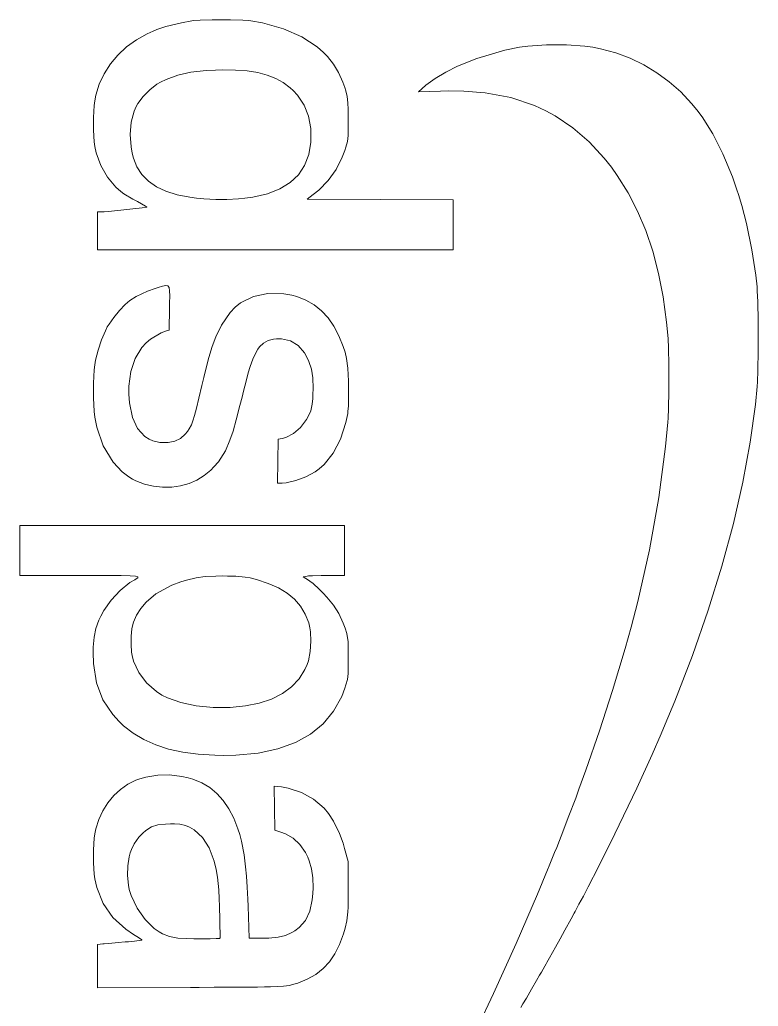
# Model space of a CAD drawing. Header units: millimetres. Extents: x 0 to 610, y 0 to 514.
# Drawn here: x 34.1 to 57.03, y 202.87 to 233.52 of the extents above; entities that cross this region are included whole.
import ezdxf

# ---------------------------------------------------------------- set-up
doc = ezdxf.new("R2010")
doc.units = ezdxf.units.MM
doc.header["$LTSCALE"] = 0.05
doc.layers.get('0').update_dxf_attribs({"plot": 0})
doc.layers.add('ETCH', color=5, linetype='Continuous', lineweight=0)

# ---------------------------------------------------------------- blocks, each defined once
blk = doc.blocks.new('nordspace')
for p, q in [((841.568663, 653.673265), (865.039809, 658.508682)), ((865.039809, 658.508682), (888.005112, 662.04996)), ((888.005112, 662.04996), (898.5, 663.170881)), ((898.5, 663.170881), (902.235679, 663.445229)), ((902.235679, 663.445229), (911.687317, 663.885131)), ((911.687317, 663.885131), (929.388105, 664.272613)), ((929.388105, 664.272613), (955.569416, 664.279741)), ((955.569416, 664.279741), (973.810072, 663.902045)), ((973.810072, 663.902045), (983.878701, 663.467457)), ((983.878701, 663.467457), (988, 663.195249)), ((988, 663.195249), (1004.294008, 661.696013)), ((1004.294008, 661.696013), (1038.298244, 657.143148)), ((1038.298244, 657.143148), (1074.019583, 650.564237)), ((815.408995, 646.610636), (825.169634, 649.513923)), ((825.169634, 649.513923), (841.568663, 653.673265)), ((1074.019583, 650.564237), (1111.252595, 642.015057)), ((778.651344, 632.377349), (799.461438, 640.973388)), ((799.461438, 640.973388), (811, 645.144536)), ((811, 645.144536), (815.408995, 646.610636)), ((1111.252595, 642.015057), (1149.79185, 631.551383)), ((760.742463, 623.381966), (778.651344, 632.377349)), ((1149.79185, 631.551383), (1189.431916, 619.22899)), ((745.589005, 613.914009), (760.742463, 623.381966)), ((739, 608.979931), (745.589005, 613.914009)), ((1189.431916, 619.22899), (1229.967365, 605.103655)), ((723.089997, 594.564607), (733.422715, 604.336474)), ((733.422715, 604.336474), (739, 608.979931)), ((1229.967365, 605.103655), (1271.192765, 589.231154)), ((713.85473, 584.148871), (723.089997, 594.564607)), ((1271.192765, 589.231154), (1292, 580.657146)), ((705.718891, 573.092553), (713.85473, 584.148871)), ((907.50108, 578.69214), (886.286215, 574.563862)), ((930.127972, 581.797409), (907.50108, 578.69214)), ((942, 582.976175), (930.127972, 581.797409)), ((945.179435, 583.208449), (942, 582.976175)), ((953.3553, 583.578812), (945.179435, 583.208449)), ((968.849068, 583.899432), (953.3553, 583.578812)), ((991.861647, 583.889922), (968.849068, 583.899432)), ((1007.824202, 583.556302), (991.861647, 583.889922)), ((1016.535823, 583.178961), (1007.824202, 583.556302)), ((1020.050106, 582.943921), (1016.535823, 583.178961)), ((1042.212063, 580.89562), (1020.050106, 582.943921)), ((1088.062222, 574.876162), (1042.212063, 580.89562)), ((1292, 580.657146), (1300.701891, 576.950381)), ((698.684455, 561.398938), (705.718891, 573.092553)), ((866.390344, 569.381341), (847.720435, 563.113343)), ((886.286215, 574.563862), (866.390344, 569.381341)), ((1134.934414, 566.474468), (1088.062222, 574.876162)), ((1300.701891, 576.950381), (1319.327076, 568.777175)), ((1319.327076, 568.777175), (1349.351069, 555.079459)), ((692.753399, 549.071311), (698.684455, 561.398938)), ((847.720435, 563.113343), (830.183455, 555.728635)), ((1181.61309, 555.90842), (1134.934414, 566.474468)), ((830.183455, 555.728635), (813.686374, 547.195983)), ((1204.5, 549.881852), (1181.61309, 555.90842)), ((1349.351069, 555.079459), (1390.568912, 535.423342)), ((687.927698, 536.112957), (692.753399, 549.071311)), ((813.686374, 547.195983), (798.136157, 537.484154)), ((1223.786353, 544.450975), (1204.5, 549.881852)), ((1261.46373, 533.223062), (1223.786353, 544.450975)), ((684.209331, 522.527162), (687.927698, 536.112957)), ((798.136157, 537.484154), (790.68705, 532.176288)), ((1297.956702, 521.503927), (1261.46373, 533.223062)), ((1390.568912, 535.423342), (1420.114667, 520.713218)), ((782.567951, 525.808904), (767.881435, 512.23037)), ((790.68705, 532.176288), (782.567951, 525.808904)), ((681.7218, 508.445067), (682.766014, 515.5)), ((682.766014, 515.5), (684.209331, 522.527162)), ((1333.276515, 509.28996), (1297.956702, 521.503927)), ((1420.114667, 520.713218), (1438.193295, 511.382974)), ((680.527904, 491.866313), (681.7218, 508.445067)), ((767.881435, 512.23037), (755.25135, 497.512279)), ((1350.5, 502.996285), (1333.276515, 509.28996)), ((1438.193295, 511.382974), (1446.553587, 506.953062)), ((1446.553587, 506.953062), (1453.928241, 503.005775)), ((755.25135, 497.512279), (744.662724, 481.63718)), ((1358.335911, 500.062487), (1350.5, 502.996285)), ((1375.831405, 493.427538), (1358.335911, 500.062487)), ((1453.928241, 503.005775), (1460.5, 499.48781)), ((1460.5, 499.48781), (1462.082861, 498.632465)), ((1462.082861, 498.632465), (1467.019287, 495.931019)), ((680.52683, 473.921769), (680.527904, 491.866313)), ((1388.759294, 488.467586), (1375.831405, 493.427538)), ((1396.433518, 485.496168), (1388.759294, 488.467586)), ((1467.019287, 495.931019), (1477.343359, 490.232827)), ((1477.343359, 490.232827), (1485, 485.982914)), ((744.662724, 481.63718), (740.129279, 473.260301)), ((1402.82204, 482.996684), (1396.433518, 485.496168)), ((1407.4704, 481.143786), (1402.82204, 482.996684)), ((1409, 480.514386), (1407.4704, 481.143786)), ((1411.80625, 479.343615), (1409, 480.514386)), ((1419.265625, 476.265633), (1411.80625, 479.343615)), ((1485, 485.982914), (1492.498828, 481.811249)), ((1492.498828, 481.811249), (1502.096924, 476.47302)), ((681.718717, 456.922705), (680.52683, 473.921769)), ((740.129279, 473.260301), (735.382042, 462.967894)), ((1423, 474.737529), (1419.265625, 476.265633)), ((1444.955237, 465.658415), (1423, 474.737529)), ((1502.096924, 476.47302), (1506.318896, 474.125824)), ((1506.318896, 474.125824), (1507.5, 473.469684)), ((1507.5, 473.469684), (1509.546289, 472.321479)), ((1509.546289, 472.321479), (1515.007617, 469.207123)), ((735.382042, 462.967894), (728.156249, 441.639985)), ((1489.189538, 446.602506), (1444.955237, 465.658415)), ((1515.007617, 469.207123), (1517.75, 467.624558)), ((1517.75, 467.624558), (1522.658101, 464.777923)), ((1522.658101, 464.777923), (1530.18679, 460.408858)), ((682.762064, 449.5), (681.718717, 456.922705)), ((1530.18679, 460.408858), (1538.279533, 455.701767)), ((1538.279533, 455.701767), (1543.5, 452.656038)), ((685.41121, 436.470663), (682.762064, 449.5)), ((1534.117854, 426.230781), (1489.189538, 446.602506)), ((1543.5, 452.656038), (1546.724609, 450.769918)), ((692.847376, 411.22878), (685.41121, 436.470663)), ((728.156249, 441.639985), (723.803946, 418.516806)), ((1580.054879, 404.400548), (1534.117854, 426.230781)), ((723.803946, 418.516806), (722.316138, 399.415546)), ((699.979453, 393.753283), (692.847376, 411.22878)), ((705.324297, 383.149209), (699.979453, 393.753283)), ((722.316138, 399.415546), (722.127595, 385.617556)), ((711.047705, 373.601762), (705.324297, 383.149209)), ((722.127595, 385.617556), (722.265804, 378.354163)), ((819.75719, 324.327794), (820.014379, 390)), ((820.014379, 390), (842.50719, 390)), ((842.50719, 390), (865, 390)), ((865, 390), (865, 230)), ((717.069504, 365.29919), (711.047705, 373.601762)), ((722.265804, 378.354163), (722.834489, 358.735489)), ((720.167244, 361.67356), (717.069504, 365.29919)), ((722.834489, 358.735489), (720.167244, 361.67356)), ((819.5, 258.655587), (819.75719, 324.327794)), ((719, 292.304719), (722.123478, 293.310837)), ((722.123478, 293.310837), (727.203777, 294.62796)), ((727.203777, 294.62796), (732.785816, 295.246072)), ((732.785816, 295.246072), (738.786711, 295.415379)), ((738.786711, 295.415379), (744.229903, 295.45219)), ((744.229903, 295.45219), (747.5, 295.460591)), ((747.5, 295.460591), (750.794054, 295.466066)), ((750.794054, 295.466066), (756.259902, 295.453559)), ((756.259902, 295.453559), (762.238534, 295.312409)), ((762.238534, 295.312409), (767.705188, 294.717271)), ((767.705188, 294.717271), (772.599124, 293.407759)), ((772.599124, 293.407759), (775.611995, 292.400123)), ((957.26398, 292.600839), (962.77702, 294.029181)), ((962.77702, 294.029181), (971.471038, 295.187022)), ((971.471038, 295.187022), (977.631695, 295.500449)), ((977.631695, 295.500449), (982.919042, 295.66673)), ((982.919042, 295.66673), (986, 295.746177)), ((986, 295.746177), (990.72634, 295.840841)), ((990.72634, 295.840841), (998.926242, 295.868262)), ((998.926242, 295.868262), (1005.510329, 295.678234)), ((1005.510329, 295.678234), (1010.54406, 295.268869)), ((1010.54406, 295.268869), (1012.5, 294.981344)), ((1012.5, 294.981344), (1020.596108, 293.259513)), ((1020.596108, 293.259513), (1035.469539, 288.413475)), ((1205.5, 292.694417), (1210.381876, 294.266694)), ((1210.381876, 294.266694), (1217.84527, 295.315824)), ((1217.84527, 295.315824), (1223.627595, 295.460061)), ((1223.627595, 295.460061), (1228.864792, 295.480809)), ((1228.864792, 295.480809), (1232, 295.47927)), ((1232, 295.47927), (1235.171782, 295.473991)), ((1235.171782, 295.473991), (1240.456847, 295.442099)), ((1240.456847, 295.442099), (1246.289346, 295.27946)), ((1246.289346, 295.27946), (1251.698393, 294.676195)), ((1251.698393, 294.676195), (1256.557215, 293.3909)), ((1256.557215, 293.3909), (1259.515162, 292.410532)), ((1403.640259, 292.207307), (1415.5, 295.5)), ((1415.5, 295.5), (1440, 295.5)), ((1440, 295.5), (1444.205782, 295.498406)), ((1444.205782, 295.498406), (1451.203222, 295.474011)), ((1451.203222, 295.474011), (1456.632758, 295.395475)), ((1456.632758, 295.395475), (1460.875505, 295.231755)), ((1460.875505, 295.231755), (1468.791238, 294.246069)), ((1468.791238, 294.246069), (1475.5, 292.608576)), ((698.053934, 282.318357), (705.540962, 286.82928)), ((705.540962, 286.82928), (714.117426, 290.591994)), ((714.117426, 290.591994), (719, 292.304719)), ((775.611995, 292.400123), (781.673738, 290.111569)), ((781.673738, 290.111569), (792.807993, 284.500577)), ((792.807993, 284.500577), (802.696359, 277.459028)), ((933.819943, 282.646235), (942.375322, 287.15773)), ((942.375322, 287.15773), (952.025845, 290.961931)), ((952.025845, 290.961931), (957.26398, 292.600839)), ((1035.469539, 288.413475), (1048.205669, 281.891639)), ((1113, 146), (1113, 292)), ((1113, 292), (1135.5, 292)), ((1135.5, 292), (1158, 292)), ((1158, 292), (1158.011006, 277.25)), ((1184.803702, 282.218514), (1192.471417, 287.003389)), ((1192.471417, 287.003389), (1200.894254, 290.958584)), ((1200.894254, 290.958584), (1205.5, 292.694417)), ((1259.515162, 292.410532), (1266.872102, 289.580905)), ((1266.872102, 289.580905), (1280.143085, 282.351945)), ((1379.171879, 282.238611), (1390.279131, 287.750053)), ((1390.279131, 287.750053), (1398.844778, 290.796245)), ((1398.844778, 290.796245), (1403.640259, 292.207307)), ((1475.5, 292.608576), (1480.679055, 291.127679)), ((1480.679055, 291.127679), (1490.136483, 287.670471)), ((1490.136483, 287.670471), (1498.442653, 283.506586)), ((687.565452, 273.365452), (691.061767, 276.700995)), ((691.061767, 276.700995), (698.053934, 282.318357)), ((802.696359, 277.459028), (811.426537, 268.924469)), ((919.966524, 271.475205), (926.352685, 277.420906)), ((926.352685, 277.420906), (933.819943, 282.646235)), ((1048.205669, 281.891639), (1058.349794, 273.926845)), ((1158.011006, 277.25), (1158.065332, 271.219902)), ((1173.939884, 273), (1177.535407, 276.381993)), ((1177.535407, 276.381993), (1184.803702, 282.218514)), ((1280.143085, 282.351945), (1291.496246, 273.019168)), ((1367.586249, 273.736587), (1372.288476, 277.639113)), ((1372.288476, 277.639113), (1379.171879, 282.238611)), ((1498.442653, 283.506586), (1505.657144, 278.580676)), ((1505.657144, 278.580676), (1511.839536, 272.837393)), ((673.401333, 253.89609), (682.414109, 267.618933)), ((682.414109, 267.618933), (687.565452, 273.365452)), ((811.426537, 268.924469), (815.384713, 264.077794)), ((914.654437, 264.802594), (919.966524, 271.475205)), ((1058.349794, 273.926845), (1062.30776, 269.476103)), ((1062.30776, 269.476103), (1064.830378, 265.867974)), ((1158.065332, 271.219902), (1158.300436, 263.33136)), ((1165.458832, 263.818299), (1170.351429, 269.317753)), ((1170.351429, 269.317753), (1173.939884, 273)), ((1291.496246, 273.019168), (1300.938829, 261.569525)), ((1359.435705, 264.368506), (1367.586249, 273.736587)), ((1511.839536, 272.837393), (1517.04941, 266.221389)), ((744.813616, 259.814226), (734.927403, 255.867369)), ((755.934817, 261.745689), (744.813616, 259.814226)), ((762.039901, 261.988131), (755.934817, 261.745689)), ((768.138727, 261.762402), (762.039901, 261.988131)), ((779.315436, 259.910927), (768.138727, 261.762402)), ((789.128451, 256.195324), (779.315436, 259.910927)), ((815.384713, 264.077794), (819.5, 258.655587)), ((910.409401, 257.396534), (914.654437, 264.802594)), ((962.187894, 258.569894), (957.90427, 256.104022)), ((965.467299, 260.076515), (962.187894, 258.569894)), ((972.457302, 262.304156), (965.467299, 260.076515)), ((980.417135, 263.545937), (972.457302, 262.304156)), ((989.820681, 263.875785), (980.417135, 263.545937)), ((995.211936, 263.721837), (989.820681, 263.875785)), ((998.768119, 263.542654), (995.211936, 263.721837)), ((1004.088734, 263.085149), (998.768119, 263.542654)), ((1009.84497, 261.697517), (1004.088734, 263.085149)), ((1013.952985, 259.952102), (1009.84497, 261.697517)), ((1017.831986, 257.887583), (1013.952985, 259.952102)), ((1024.851459, 252.577108), (1017.831986, 257.887583)), ((1064.830378, 265.867974), (1069.350065, 257.438474)), ((1069.350065, 257.438474), (1072.799937, 248.362324)), ((1158.300436, 263.33136), (1158.5287, 259.732933)), ((1158.5287, 259.732933), (1158.65635, 258.660636)), ((1158.65635, 258.660636), (1159.290688, 254.821273)), ((1159.290688, 254.821273), (1162.300126, 259.660636)), ((1162.300126, 259.660636), (1163.080805, 260.806249)), ((1163.080805, 260.806249), (1165.458832, 263.818299)), ((1200.861461, 259.906369), (1192.93879, 256.846185)), ((1205.145444, 261.018465), (1200.861461, 259.906369)), ((1208.778945, 261.613282), (1205.145444, 261.018465)), ((1217.340492, 261.971735), (1208.778945, 261.613282)), ((1226.487736, 261.305061), (1217.340492, 261.971735)), ((1234.852247, 259.712994), (1226.487736, 261.305061)), ((1238.313341, 258.601105), (1234.852247, 259.712994)), ((1242.834385, 256.596884), (1238.313341, 258.601105)), ((1300.938829, 261.569525), (1308.47808, 247.989965)), ((1353.24314, 253.422115), (1359.435705, 264.368506)), ((1411.652677, 259.068501), (1407.366491, 256.936934)), ((1414.948115, 260.394693), (1411.652677, 259.068501)), ((1422.140823, 262.393007), (1414.948115, 260.394693)), ((1430.207195, 263.52926), (1422.140823, 262.393007)), ((1439.232701, 263.815492), (1430.207195, 263.52926)), ((1444.131838, 263.643613), (1439.232701, 263.815492)), ((1450.073308, 263.11677), (1444.131838, 263.643613)), ((1460.252326, 260.896921), (1450.073308, 263.11677)), ((1468.444932, 256.985903), (1460.252326, 260.896921)), ((1517.04941, 266.221389), (1521.346345, 258.677315)), ((1521.346345, 258.677315), (1524.789921, 250.149824)), ((666.196935, 237.402777), (673.401333, 253.89609)), ((726.015814, 249.801175), (721.844142, 245.940844)), ((734.927403, 255.867369), (726.015814, 249.801175)), ((797.574844, 250.618667), (789.128451, 256.195324)), ((804.651691, 243.184032), (797.574844, 250.618667)), ((906.027206, 244.897922), (907.224394, 249.250485)), ((907.224394, 249.250485), (910.409401, 257.396534)), ((951.193454, 250.352803), (946.949433, 243.495297)), ((957.90427, 256.104022), (951.193454, 250.352803)), ((1030.436653, 246.204355), (1024.851459, 252.577108)), ((1185.850189, 252.639783), (1179.564067, 247.24929)), ((1192.93879, 256.846185), (1185.850189, 252.639783)), ((1251.090739, 251.364472), (1242.834385, 256.596884)), ((1258.270806, 244.556832), (1251.090739, 251.364472)), ((1349.351872, 241.504285), (1353.24314, 253.422115)), ((1400.094582, 251.984698), (1394.477882, 246.030181)), ((1407.366491, 256.936934), (1400.094582, 251.984698)), ((1474.993705, 251.220173), (1468.444932, 256.985903)), ((1477.758711, 247.590685), (1474.993705, 251.220173)), ((1524.789921, 250.149824), (1526.210318, 245.5)), ((719.261592, 243.146462), (714.703278, 237.064337)), ((721.844142, 245.940844), (719.261592, 243.146462)), ((810.356063, 233.894491), (804.651691, 243.184032)), ((904.663568, 237.544285), (906.027206, 244.897922)), ((946.949433, 243.495297), (945.162068, 235.515124)), ((1034.048076, 239.384887), (1030.436653, 246.204355)), ((1072.799937, 248.362324), (1074.737094, 239.804728)), ((1074.737094, 239.804728), (1075, 236.084516)), ((1174.048834, 240.63683), (1169.272901, 232.764529)), ((1179.564067, 247.24929), (1174.048834, 240.63683)), ((1264.340214, 236.242046), (1258.270806, 244.556832)), ((1308.47808, 247.989965), (1314.121244, 232.267439)), ((1348.37651, 235.370727), (1349.351872, 241.504285)), ((1394.477882, 246.030181), (1390.421902, 238.97321)), ((1479.475203, 244.821726), (1477.758711, 247.590685)), ((1482.037793, 239.078758), (1479.475203, 244.821726)), ((1526.210318, 245.5), (1526.935249, 242.683608)), ((1526.935249, 242.683608), (1527.705754, 237.401033)), ((660.907112, 218.382113), (666.196935, 237.402777)), ((714.703278, 237.064337), (710.935367, 230.253931)), ((814.685035, 222.75312), (810.356063, 233.894491)), ((904.340763, 223.290781), (904.663568, 237.544285)), ((945.162068, 235.515124), (945.186464, 231.098917)), ((945.186464, 231.098917), (945.50649, 228.305631)), ((1034.945031, 236), (1034.048076, 239.384887)), ((1035.53252, 232.5), (1034.945031, 236)), ((1055.26626, 232.22886), (1035.53252, 232.5)), ((1075, 231.95772), (1055.26626, 232.22886)), ((1075, 236.084516), (1075, 231.95772)), ((1169.272901, 232.764529), (1165.204678, 223.594512)), ((1269.264591, 226.488196), (1264.340214, 236.242046)), ((1314.121244, 232.267439), (1317.875566, 214.388895)), ((1347.719383, 228.956784), (1348.37651, 235.370727)), ((1388.949653, 235), (1387.22691, 229.5)), ((1390.421902, 238.97321), (1388.949653, 235)), ((1483.590509, 232.415932), (1482.037793, 239.078758)), ((1484.314133, 224.057495), (1483.590509, 232.415932)), ((1527.705754, 237.401033), (1528.050415, 231.65639)), ((1528.050415, 231.65639), (1528.240779, 225.44104)), ((707.935489, 222.630686), (705.681274, 214.110046)), ((710.935367, 230.253931), (707.935489, 222.630686)), ((817.635682, 209.762993), (814.685035, 222.75312)), ((865, 230), (865, 70)), ((907.120249, 210.13307), (904.340763, 223.290781)), ((945.50649, 228.305631), (946.830637, 223.392123)), ((946.830637, 223.392123), (949.130545, 219.261756)), ((1165.204678, 223.594512), (1161.812575, 213.088906)), ((1273.009565, 215.363361), (1269.264591, 226.488196)), ((1367.473146, 229.228392), (1347.719383, 228.956784)), ((1387.22691, 229.5), (1367.473146, 229.228392)), ((1484.42153, 219), (1484.314133, 224.057495)), ((1528.240779, 225.44104), (1528.342035, 220.145541)), ((659.013353, 208), (660.907112, 218.382113)), ((705.681274, 214.110046), (704.15035, 204.607451)), ((949.130545, 219.261756), (952.482574, 215.777398)), ((952.482574, 215.777398), (954.576996, 214.234617)), ((954.576996, 214.234617), (957.295404, 212.53988)), ((1161.812575, 213.088906), (1160.360196, 207.32342)), ((1275.540765, 202.935623), (1273.009565, 215.363361)), ((1317.875566, 214.388895), (1319.748292, 194.341284)), ((1484.5, 206.5), (1484.42153, 219)), ((1528.342035, 220.145541), (1528.426994, 213.776735)), ((1528.426994, 213.776735), (1528.499278, 206.204544)), ((658.408327, 200.629122), (658.779493, 206.069634)), ((658.779493, 206.069634), (659.013353, 208)), ((704.15035, 204.607451), (703.320347, 194.038343)), ((818.593218, 202.575606), (817.635682, 209.762993)), ((912.877619, 198.660072), (907.120249, 210.13307)), ((957.295404, 212.53988), (963.529389, 209.56951)), ((963.529389, 209.56951), (970.076528, 207.320406)), ((970.076528, 207.320406), (975.891658, 205.626068)), ((975.891658, 205.626068), (983.214975, 203.660805)), ((1160.360196, 207.32342), (1159.499369, 202.754413)), ((1428.780941, 203.867482), (1438.407738, 204.508684)), ((1438.407738, 204.508684), (1449.41465, 205.071471)), ((1449.41465, 205.071471), (1455.5, 205.330938)), ((1455.5, 205.330938), (1484.5, 206.5)), ((1528.499278, 206.204544), (1528.562508, 197.298885)), ((658.091453, 189.694922), (658.408327, 200.629122)), ((819.166955, 196.692013), (818.593218, 202.575606)), ((819.814758, 186.28937), (819.166955, 196.692013)), ((916.834134, 193.739379), (912.877619, 198.660072)), ((983.214975, 203.660805), (992.344668, 201.326068)), ((992.344668, 201.326068), (997.680091, 199.98935)), ((997.680091, 199.98935), (1005.156231, 198.109342)), ((1005.156231, 198.109342), (1017.93889, 194.770879)), ((1159.499369, 202.754413), (1158.767533, 194.457378)), ((1276.82382, 189.273063), (1275.540765, 202.935623)), ((1376.51574, 192.555568), (1386.098738, 196.265353)), ((1386.098738, 196.265353), (1391.300917, 197.869717)), ((1391.300917, 197.869717), (1397.017961, 199.369995)), ((1397.017961, 199.369995), (1409.400582, 201.764353)), ((1409.400582, 201.764353), (1420.328337, 203.123932)), ((1420.328337, 203.123932), (1428.780941, 203.867482)), ((1528.562508, 197.298885), (1528.620306, 186.92968)), ((658.112513, 173.231764), (658.091453, 189.694922)), ((703.320347, 194.038343), (703.168895, 182.318165)), ((921.530212, 189.197543), (916.834134, 193.739379)), ((932.766041, 181.390393), (921.530212, 189.197543)), ((1017.93889, 194.770879), (1028.213073, 191.83976)), ((1028.213073, 191.83976), (1036.44, 189.130306)), ((1036.44, 189.130306), (1045.950709, 185.075582)), ((1158.5849, 187.026394), (1158.567757, 182.5)), ((1158.767533, 194.457378), (1158.5849, 187.026394)), ((1276.986551, 182), (1276.82382, 189.273063)), ((1319.748292, 194.341284), (1319.981321, 183.5)), ((1360.596155, 183.096357), (1368.018596, 188.169275)), ((1368.018596, 188.169275), (1376.51574, 192.555568)), ((1528.620306, 186.92968), (1528.676294, 174.966849)), ((703.168895, 182.318165), (703.340635, 176)), ((819.793542, 176.406258), (819.814758, 186.28937)), ((943.514001, 176.336398), (932.766041, 181.390393)), ((1045.950709, 185.075582), (1055.77099, 178.712135)), ((1055.77099, 178.712135), (1060.49288, 174.702432)), ((1158.567757, 182.5), (1158.611703, 176.399842)), ((1276.795318, 174.025494), (1276.986551, 182)), ((1319.981321, 183.5), (1319.865446, 175.561705)), ((1354.237269, 177.326698), (1360.596155, 183.096357)), ((1429.596874, 177.903222), (1422.511528, 176.557908)), ((1441.088067, 179.097989), (1429.596874, 177.903222)), ((1448.965062, 179.478865), (1441.088067, 179.097989)), ((1455.55203, 179.700837), (1448.965062, 179.478865)), ((1459.335588, 179.810133), (1455.55203, 179.700837)), ((1464.332992, 179.940208), (1459.335588, 179.810133)), ((1473.26749, 180.12374), (1464.332992, 179.940208)), ((1480.097812, 180.197643), (1473.26749, 180.12374)), ((1483.995443, 180.152953), (1480.097812, 180.197643)), ((1484.585588, 180.083333), (1483.995443, 180.152953)), ((1484.668592, 179.61014), (1484.585588, 180.083333)), ((1484.814839, 176.58016), (1484.668592, 179.61014)), ((658.457466, 162.215267), (658.112513, 173.231764)), ((703.340635, 176), (703.76813, 167.78044)), ((819.099956, 165.482851), (819.793542, 176.406258)), ((952.121672, 173.198392), (943.514001, 176.336398)), ((962.092974, 170.15194), (952.121672, 173.198392)), ((973.607685, 167.11689), (962.092974, 170.15194)), ((1060.49288, 174.702432), (1063.300276, 171.993905)), ((1063.300276, 171.993905), (1068.248539, 166.033498)), ((1158.611703, 176.399842), (1159.034017, 166.731718)), ((1275.300675, 158.774568), (1276.795318, 174.025494)), ((1319.865446, 175.561705), (1318.938415, 160.56523)), ((1344.665563, 163.656691), (1348.930789, 170.850181)), ((1348.930789, 170.850181), (1354.237269, 177.326698)), ((1403.095517, 170.302509), (1393.788494, 164.434255)), ((1415.259964, 174.779483), (1403.095517, 170.302509)), ((1422.511528, 176.557908), (1415.259964, 174.779483)), ((1484.92373, 171.305257), (1484.814839, 176.58016)), ((1484.982057, 164.425277), (1484.92373, 171.305257)), ((1528.676294, 174.966849), (1528.734093, 161.28031)), ((658.842671, 156.680702), (658.457466, 162.215267)), ((703.76813, 167.78044), (705.252772, 153.902586)), ((818.499979, 159.143591), (819.099956, 165.482851)), ((980, 165.578595), (973.607685, 167.11689)), ((987.041022, 163.926156), (980, 165.578595)), ((998.715272, 161.157976), (987.041022, 163.926156)), ((1007.593395, 158.979394), (998.715272, 161.157976)), ((1068.248539, 166.033498), (1072.285085, 159.430627)), ((1159.034017, 166.731718), (1160.145337, 158.67806)), ((1318.938415, 160.56523), (1317.074924, 146.713096)), ((1341.430444, 155.736111), (1344.665563, 163.656691)), ((1393.788494, 164.434255), (1387.025915, 156.977379)), ((1484.974599, 156.746441), (1484.988131, 160.583333)), ((1484.988131, 160.583333), (1484.982057, 164.425277)), ((1528.734093, 161.28031), (1528.764803, 153.75)), ((659.081544, 154.691553), (658.842671, 156.680702)), ((660.754333, 145.584621), (659.081544, 154.691553)), ((705.252772, 153.902586), (707.81967, 142.347086)), ((815.523258, 141.524958), (817.735114, 152.914588)), ((817.735114, 152.914588), (818.499979, 159.143591)), ((1014.172508, 157.239216), (1007.593395, 158.979394)), ((1018.949729, 155.786245), (1014.172508, 157.239216)), ((1022.422174, 154.469284), (1018.949729, 155.786245)), ((1026.271831, 152.418122), (1022.422174, 154.469284)), ((1028.657224, 150.779706), (1026.271831, 152.418122)), ((1072.285085, 159.430627), (1075.382302, 152.283706)), ((1075.382302, 152.283706), (1077.512578, 144.691146)), ((1160.145337, 158.67806), (1162.237395, 150.124721)), ((1272.415646, 144.899386), (1275.300675, 158.774568)), ((1338.902905, 145.781662), (1340.19569, 151.5)), ((1340.19569, 151.5), (1341.430444, 155.736111)), ((1384.500985, 152.59154), (1382.981833, 149.174824)), ((1387.025915, 156.977379), (1384.500985, 152.59154)), ((1484.865855, 150.109418), (1484.974599, 156.746441)), ((1528.764803, 153.75), (1529.104878, 70)), ((664.282327, 131.530152), (660.754333, 145.584621)), ((707.81967, 142.347086), (711.760088, 131.80274)), ((1031.012563, 148.886657), (1028.657224, 150.779706)), ((1034.716585, 144.580754), (1031.012563, 148.886657)), ((1037.131304, 139.469806), (1034.716585, 144.580754)), ((1077.512578, 144.691146), (1078.648302, 136.751358)), ((1113, 0), (1113, 146)), ((1162.237395, 150.124721), (1163.742365, 145)), ((1163.742365, 145), (1166.683489, 136.835301)), ((1268.251257, 132.933902), (1272.415646, 144.899386)), ((1317.074924, 146.713096), (1314.263672, 133.970328)), ((1337.513235, 134.847908), (1338.902905, 145.781662)), ((1381.900602, 144.12888), (1381.693349, 139.115947)), ((1382.981833, 149.174824), (1381.900602, 144.12888)), ((1483.084791, 134.662101), (1484.420991, 142.302395)), ((1484.420991, 142.302395), (1484.865855, 150.109418)), ((812.39214, 131.545767), (815.523258, 141.524958)), ((897.188336, 131.384328), (897.478532, 133.266701)), ((897.478532, 133.266701), (898.945087, 134.355848)), ((898.945087, 134.355848), (901.853761, 134.849137)), ((901.853761, 134.849137), (906.470313, 134.943936)), ((906.470313, 134.943936), (913.060501, 134.837611)), ((913.060501, 134.837611), (917.178758, 134.770705)), ((917.178758, 134.770705), (937.357516, 134.5)), ((937.357516, 134.5), (938.028112, 132)), ((1038.320201, 133.419448), (1037.131304, 139.469806)), ((1038.474805, 130), (1038.320201, 133.419448)), ((1078.648302, 136.751358), (1078.761862, 128.562754)), ((1166.683489, 136.835301), (1174.66038, 122.432852)), ((1314.263672, 133.970328), (1310.493358, 122.301951)), ((1337.724986, 124.239551), (1337.513235, 134.847908)), ((1381.693349, 139.115947), (1381.670569, 135.677204)), ((1381.670569, 135.677204), (1381.734495, 131.205235)), ((1480.596109, 128.452314), (1483.084791, 134.662101)), ((666.928829, 123.354765), (664.282327, 131.530152)), ((711.760088, 131.80274), (714.336388, 126.5)), ((714.336388, 126.5), (716.143112, 123.452984)), ((808.330045, 122.960143), (812.39214, 131.545767)), ((897.808743, 128.511363), (897.188336, 131.384328)), ((899.073992, 124.450438), (897.808743, 128.511363)), ((899.865383, 121.912814), (899.073992, 124.450438)), ((938.028112, 132), (939.740437, 127.274269)), ((939.740437, 127.274269), (945.400114, 117.552898)), ((1037.041637, 119.862163), (1038.376949, 125.921959)), ((1038.376949, 125.921959), (1038.474805, 130)), ((1078.761862, 128.562754), (1077.825646, 120.223746)), ((1262.612761, 122.96282), (1265.723996, 127.834158)), ((1265.723996, 127.834158), (1268.251257, 132.933902)), ((1381.734495, 131.205235), (1382.450099, 124.150869)), ((1475.7975, 120.98897), (1478.816197, 125.292675)), ((1478.816197, 125.292675), (1480.596109, 128.452314)), ((668.24151, 120), (666.928829, 123.354765)), ((670.648067, 114.731231), (668.24151, 120)), ((716.143112, 123.452984), (721.113935, 117.056468)), ((721.113935, 117.056468), (727.14065, 111.012712)), ((797.366067, 109.902097), (803.325259, 115.751211)), ((803.325259, 115.751211), (808.330045, 122.960143)), ((902.380339, 114.837107), (899.865383, 121.912814)), ((945.400114, 117.552898), (948.722436, 113.630846)), ((1032.996281, 112.43472), (1035.5, 116.5)), ((1035.5, 116.5), (1037.041637, 119.862163)), ((1076.955243, 116.028595), (1075.893523, 112.250744)), ((1077.825646, 120.223746), (1076.955243, 116.028595)), ((1174.66038, 122.432852), (1182.188958, 113.632325)), ((1254.75942, 114.156957), (1262.612761, 122.96282)), ((1310.493358, 122.301951), (1305.752681, 111.672991)), ((1339.546427, 113.542393), (1337.724986, 124.239551)), ((1382.450099, 124.150869), (1384.26693, 118.655391)), ((1384.26693, 118.655391), (1387.566061, 113.566155)), ((1467.596939, 112.745365), (1475.7975, 120.98897)), ((676.179858, 104.893866), (670.648067, 114.731231)), ((727.14065, 111.012712), (733.318525, 106.229006)), ((790.440755, 105.395928), (797.366067, 109.902097)), ((823.592324, 109.404681), (821.756063, 105.843372)), ((825.738692, 113.212733), (823.592324, 109.404681)), ((826.52904, 114.322088), (825.738692, 113.212733)), ((826.671561, 114.343372), (826.52904, 114.322088)), ((826.839115, 113.513609), (826.671561, 114.343372)), ((827.339045, 110.065302), (826.839115, 113.513609)), ((828.358348, 101.725719), (827.339045, 110.065302)), ((907.178052, 104.76179), (902.380339, 114.837107)), ((948.722436, 113.630846), (953.041881, 109.789702)), ((953.041881, 109.789702), (962.980707, 103.737579)), ((1025.901702, 105.881459), (1032.996281, 112.43472)), ((1075.893523, 112.250744), (1072.966606, 104.438065)), ((1182.188958, 113.632325), (1187.807538, 108.868423)), ((1187.807538, 108.868423), (1193.820732, 105.080414)), ((1235.229769, 102.327531), (1245.374565, 107.084713)), ((1245.374565, 107.084713), (1254.75942, 114.156957)), ((1305.752681, 111.672991), (1300.030339, 102.048472)), ((1341.063365, 108.031077), (1339.546427, 113.542393)), ((1342.365723, 104.36157), (1341.063365, 108.031077)), ((1387.566061, 113.566155), (1389.890573, 110.813675)), ((1389.890573, 110.813675), (1393.606191, 107.052742)), ((1393.606191, 107.052742), (1399.639017, 102.862272)), ((1457.378275, 105.593051), (1467.596939, 112.745365)), ((1484.993095, 108.653466), (1482.794466, 105.297992)), ((1485.886178, 109.810613), (1484.993095, 108.653466)), ((1486.098187, 109.971407), (1485.886178, 109.810613)), ((1486.242694, 109.665896), (1486.098187, 109.971407)), ((1486.636455, 107.373718), (1486.242694, 109.665896)), ((1487.120911, 103.256208), (1486.636455, 107.373718)), ((682.612245, 96.038313), (676.179858, 104.893866)), ((733.318525, 106.229006), (736.18142, 104.593199)), ((736.18142, 104.593199), (740.479618, 102.80827)), ((740.479618, 102.80827), (750.308508, 100.361838)), ((750.308508, 100.361838), (761.230065, 99.458838)), ((761.230065, 99.458838), (772.583505, 100.153903)), ((772.583505, 100.153903), (778.215685, 101.117784)), ((778.215685, 101.117784), (782.537607, 102.21583)), ((782.537607, 102.21583), (790.440755, 105.395928)), ((819.576772, 101.765492), (814.641425, 93.748455)), ((821.756063, 105.843372), (819.576772, 101.765492)), ((829.820892, 88.347834), (828.358348, 101.725719)), ((910.669392, 99.182091), (907.178052, 104.76179)), ((912.402467, 96.933542), (910.669392, 99.182091)), ((962.980707, 103.737579), (974.594106, 99.87851)), ((974.594106, 99.87851), (987.811664, 98.23589)), ((987.811664, 98.23589), (995, 98.25306)), ((995, 98.25306), (1002.76982, 98.816438)), ((1002.76982, 98.816438), (1015.882801, 101.367526)), ((1015.882801, 101.367526), (1025.901702, 105.881459)), ((1069.504276, 98.159652), (1064.813315, 92.085441)), ((1071.461909, 101.365502), (1069.504276, 98.159652)), ((1072.966606, 104.438065), (1071.461909, 101.365502)), ((1158.36248, 99.205002), (1158.141186, 91.176935)), ((1158.740959, 104.031085), (1158.36248, 99.205002)), ((1159.318625, 106.190764), (1158.740959, 104.031085)), ((1160.137482, 106.21962), (1159.318625, 106.190764)), ((1161.239531, 104.653236), (1160.137482, 106.21962)), ((1161.909878, 103.439197), (1161.239531, 104.653236)), ((1164.578838, 99.05375), (1161.909878, 103.439197)), ((1171.600425, 90.335053), (1164.578838, 99.05375)), ((1193.820732, 105.080414), (1200.155676, 102.348359)), ((1200.155676, 102.348359), (1203.421034, 101.403331)), ((1203.421034, 101.403331), (1206.084471, 100.892048)), ((1206.084471, 100.892048), (1212.750454, 100.25283)), ((1212.750454, 100.25283), (1220.185721, 100.140143)), ((1220.185721, 100.140143), (1227.170835, 100.572471)), ((1227.170835, 100.572471), (1230.11351, 100.99879)), ((1230.11351, 100.99879), (1235.229769, 102.327531)), ((1300.030339, 102.048472), (1293.315033, 93.39342)), ((1345.890397, 97.307451), (1342.365723, 104.36157)), ((1399.639017, 102.862272), (1404.736628, 100.54591)), ((1404.736628, 100.54591), (1407.806014, 99.404914)), ((1407.806014, 99.404914), (1411.154594, 98.446379)), ((1411.154594, 98.446379), (1419.239078, 97.233482)), ((1428.172884, 96.987078), (1436.755477, 97.74028)), ((1436.755477, 97.74028), (1440.539901, 98.50208)), ((1440.539901, 98.50208), (1446.180852, 100.259493)), ((1446.180852, 100.259493), (1457.378275, 105.593051)), ((1481, 102.346057), (1476.452489, 95.443226)), ((1482.794466, 105.297992), (1481, 102.346057)), ((1487.637297, 97.81282), (1487.120911, 103.256208)), ((1487.889099, 94.75), (1487.637297, 97.81282)), ((689.876057, 88.222471), (682.612245, 96.038313)), ((812.493243, 90.796732), (808.728829, 86.592387)), ((814.641425, 93.748455), (812.493243, 90.796732)), ((914.422553, 94.714467), (912.402467, 96.933542)), ((919.747482, 89.696308), (914.422553, 94.714467)), ((925.915305, 84.620821), (919.747482, 89.696308)), ((1064.813315, 92.085441), (1056.022834, 83.930107)), ((1158.141186, 91.176935), (1158.053102, 82.732396)), ((1180.24584, 82.265634), (1171.600425, 90.335053)), ((1289.581485, 89.418515), (1283.320325, 83.71168)), ((1293.315033, 93.39342), (1289.581485, 89.418515)), ((1350.535512, 90.720352), (1345.890397, 97.307451)), ((1356.173661, 84.704867), (1350.535512, 90.720352)), ((1419.239078, 97.233482), (1428.172884, 96.987078)), ((1476.452489, 95.443226), (1465.893282, 83.806243)), ((1488.395841, 88.453906), (1487.889099, 94.75)), ((697.902123, 81.504239), (689.876057, 88.222471)), ((706.621274, 75.941518), (697.902123, 81.504239)), ((808.728829, 86.592387), (799.703986, 79.060315)), ((830.662552, 79.665188), (829.820892, 88.347834)), ((931.88189, 80.347219), (925.915305, 84.620821)), ((934.463425, 78.779632), (931.88189, 80.347219)), ((1056.022834, 83.930107), (1041.546553, 75.155165)), ((1158.053102, 82.732396), (1158.021624, 75.823135)), ((1189.769809, 75.541115), (1180.24584, 82.265634)), ((1283.320325, 83.71168), (1269.857798, 74.812626)), ((1362.677437, 79.365591), (1356.173661, 84.704867)), ((1465.893282, 83.806243), (1453.391546, 75.067628)), ((1489.121742, 80.014648), (1488.395841, 88.453906)), ((1489.499335, 76.01543), (1489.121742, 80.014648)), ((715.964337, 71.592206), (706.621274, 75.941518)), ((725.862144, 68.514202), (715.964337, 71.592206)), ((789.196582, 72.992796), (777.821166, 68.744703)), ((799.703986, 79.060315), (789.196582, 72.992796)), ((830.959461, 75.824809), (830.662552, 79.665188)), ((831.000126, 74.75), (830.959461, 75.824809)), ((831, 70), (831.000126, 74.75)), ((937.86952, 77.042), (934.463425, 78.779632)), ((946.124204, 73.602014), (937.86952, 77.042)), ((955.342045, 70.529149), (946.124204, 73.602014)), ((1041.546553, 75.155165), (1024.645315, 69.217962)), ((1158.021624, 75.823135), (1158.005816, 67.812114)), ((1194.628354, 72.900575), (1189.769809, 75.541115)), ((1198.448506, 71.159098), (1194.628354, 72.900575)), ((1205.942308, 68.514228), (1198.448506, 71.159098)), ((1269.857798, 74.812626), (1254.6821, 69.093191)), ((1369.919435, 74.80712), (1362.677437, 79.365591)), ((1377.772246, 71.134046), (1369.919435, 74.80712)), ((1386.108465, 68.450965), (1377.772246, 71.134046)), ((1453.391546, 75.067628), (1438.958945, 69.235532)), ((1489.63475, 74.75), (1489.499335, 76.01543)), ((1490.187676, 70), (1489.63475, 74.75)), ((730.99746, 67.470034), (725.862144, 68.514202)), ((735.257413, 66.913931), (730.99746, 67.470034)), ((745.928931, 66.270431), (735.257413, 66.913931)), ((757.589437, 66.254449), (745.928931, 66.270431)), ((767.983137, 66.869079), (757.589437, 66.254449)), ((772, 67.413838), (767.983137, 66.869079)), ((777.821166, 68.744703), (772, 67.413838)), ((848, 70), (831, 70)), ((865, 70), (848, 70)), ((964.37084, 68.207504), (955.342045, 70.529149)), ((968.454282, 67.44842), (964.37084, 68.207504)), ((973.149807, 66.885714), (968.454282, 67.44842)), ((985.006314, 66.244658), (973.149807, 66.885714)), ((998.221934, 66.248806), (985.006314, 66.244658)), ((1010.482872, 66.897431), (998.221934, 66.248806)), ((1015.532274, 67.463195), (1010.482872, 66.897431)), ((1024.645315, 69.217962), (1015.532274, 67.463195)), ((1158.005816, 67.812114), (1158.000427, 58.632385)), ((1213.76617, 66.876844), (1205.942308, 68.514228)), ((1222.550572, 66.114999), (1213.76617, 66.876844)), ((1227.5, 66.02117), (1222.550572, 66.114999)), ((1237.241753, 66.345533), (1227.5, 66.02117)), ((1254.6821, 69.093191), (1237.241753, 66.345533)), ((1390.418038, 67.513357), (1386.108465, 68.450965)), ((1394.476089, 66.946191), (1390.418038, 67.513357)), ((1404.921329, 66.283501), (1394.476089, 66.946191)), ((1416.529393, 66.254518), (1404.921329, 66.283501)), ((1426.969049, 66.865062), (1416.529393, 66.254518)), ((1431.022214, 67.411976), (1426.969049, 66.865062)), ((1438.958945, 69.235532), (1431.022214, 67.411976)), ((1509.646277, 70), (1490.187676, 70)), ((1529.104878, 70), (1509.646277, 70)), ((1158.000427, 58.632385), (1158, 53.583333)), ((1158, 53.583333), (1158, 0)), ((1135.5, 0), (1113, 0)), ((1158, 0), (1135.5, 0))]:
    blk.add_line(p, q)

msp = doc.modelspace()

# ---------------------------------------------------------------- block references
at = {"layer": 'ETCH', "xscale": 0.03452349441136247, "yscale": 0.03452349441136247, "zscale": 0.03452349441136247, "rotation": 270}
msp.add_blockref('nordspace', (34.097, 256.236), dxfattribs=at)

doc.saveas('drawing.dxf')
